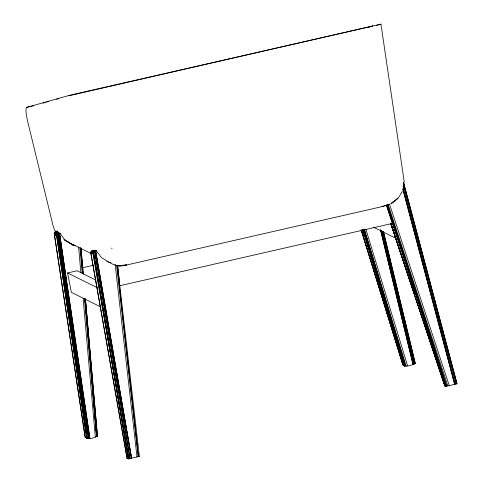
<?xml version="1.0" encoding="UTF-8"?>
<svg xmlns="http://www.w3.org/2000/svg" width="483" height="483" viewBox="0 0 483 483"><rect width="100%" height="100%" fill="white"/><g stroke="black" fill="none" stroke-linecap="round" stroke-linejoin="round"><path stroke-width="0.72" d="M403.172 188.376L404.066 181.421L403.806 178.982L380.948 24.15L70.313 95.115L26.65 107.365A17.581 2.711 75.1 0 0 27.984 122.767L52.907 224.975A25.104 24.585 -63.6 0 0 55.672 231.755M97.602 436.137C94.354 437.507 88.232 440.411 85.213 437.393L54.235 233.452L54.555 232.426L55.261 231.647L56.897 231.079L60.278 233.561L65.066 240.323L72.432 244.839L75.143 245.491M361.097 229.793L402.888 364.937C406.324 367.738 411.884 364.84 415.295 363.494L383.49 231.852M116.602 265.245L138.331 456.707L117.484 265.27L139.358 456.381L128.587 458.844L92.965 253.756C93.086 251.999 94.734 250.864 96.365 250.659L101.358 257.53L108.258 261.738M94.342 251.395L92.664 250.442L94.952 251.051L130.12 458.584L94.342 251.395L91.788 250.81L94.288 251.45L91.076 251.528L93.322 252.506L128.387 458.85L127.126 458.681L90.876 253.472C90.049 250.369 94.288 249.626 96.365 250.659M86.644 438.642L56.752 236.326L58.177 234.297L60.278 233.561M402.321 191.425L397.877 198.616L390.91 203.874L397.799 198.03M127.126 458.681L90.756 252.464L93.322 252.506M444.819 386.044L390.723 223.575L444.819 386.044L447.826 385.947L456.99 383.774L403.625 182.725M361.652 230.934L402.888 364.937M393.977 201.29L391.459 203.277M110.118 262.873C115.196 265.801 120.72 266.797 126.371 265.058L381.962 206.652L389.89 204.279M370.739 26.764L372.737 26.046L68.894 95.797M120.635 265.819L122.102 265.312L126.371 265.058L119.126 265.994M381.962 206.652L388.097 204.587M43.096 103.127L45.245 102.517M46.676 102.112L48.825 101.496M56.71 99.257L58.86 98.647M368.408 27.265L372.737 26.046M376.655 25.358L380.948 24.15M445.827 385.682L444.976 385.929L390.856 223.454M26.65 107.365L33.78 105.735M93.66 265.215L82.641 267.739L82.339 264.781M100.971 307.031L71.333 292.312L67.572 272.943L77.105 270.764L95.99 280.14M117.629 265.819L122.175 265.427M123.57 265.306L126.371 265.058M73.905 94.372L75.861 94.336M92.664 250.442L95.61 250.834L131.551 458.282L94.952 251.051M90.876 253.472L92.965 253.756L90.756 252.464M138.078 456.175L139.358 456.381M69.667 242.81L72.432 244.839L73.839 245.05M72.432 244.839L73.881 245.116M108.886 262.124L110.945 262.625M91.076 251.528L93.334 252.476L128.967 458.796M67.095 241.645L91.329 253.641M106.815 261.297L109.508 262.631M373.407 227.155L395.631 238.191M67.572 272.943L97.252 287.681M64.185 239.381L69.111 242.406M85.189 437.574L54.235 233.452L57.072 235.487L54.331 233.144L57.163 235.239L87.791 438.709L58.177 234.297L55.261 231.647L58.57 234.074L88.781 438.582L59.524 233.736L56.143 231.254M63.949 239.508L65.066 240.323M54.35 234.563L56.752 236.326L87.037 438.727L57.163 235.239L54.555 232.426L57.712 234.732L54.984 231.961L58.177 234.297L88.781 438.582M54.235 233.452L56.752 236.326M56.897 231.079L57.7 232.214M391.194 224.136L394.822 234.859M391.133 224.154L414.154 292.825M428.542 335.745L433.1 349.336M389.461 203.965L449.256 385.639M447.826 385.947L388.169 204.695L446.66 386.152L387.094 205.166L446.081 386.213L386.545 205.311M386.738 205.281L446.081 386.213M387.348 204.255L446.66 386.152M387.094 205.172L446.286 386.201M386.491 205.076L392.311 223.424L119.778 285.731L119.555 283.515M361.876 230.838L363.451 235.861M361.193 229.938L403.015 364.677M365.824 229.087L407.567 365.728M364.538 229.848L406.131 365.993M363.198 229.425L404.947 366.096L364.242 229.872M362.824 229.612L404.337 365.999L362.606 229.395M363.578 229.322L404.947 366.096M363.101 229.576L404.561 366.072M364.375 229.866L405.485 366.066M403.522 182.604L456.99 383.774M403.637 184.911L456.532 383.931M403.094 186.082L455.735 384.142L402.961 189.064L454.72 384.39L402.816 189.094M111.772 248.075L111.947 248.781M381.093 230.463L414.046 364.212L381.721 230.403M383.436 231.918L415.271 363.681M382.82 231.423L414.831 363.928M380.507 229.836L413.031 364.478L380.58 229.823M95.719 250.81L131.551 458.282M93.334 252.476L128.587 458.844M59.524 233.736L89.868 438.365L59.632 233.712M115.147 264.376L137.015 457.033M117.121 265.27L138.331 456.707M117.743 265.765L119.404 282.036M80.909 250.725L81.059 252.204M81.361 255.163L81.591 257.385M81.893 260.343L82.188 263.301M81.066 248.371L83.324 274.03M85.509 299.309L97.475 436.397L85.37 298.892M83.185 274.096L80.86 247.791M80.015 247.876L82.261 273.36M84.501 298.844L96.642 436.759L85.123 298.784M78.602 247.054L80.854 272.593M83.1 298.138L95.338 437.115M85.322 299.478L97.137 436.572M80.516 247.851L82.696 273.342M84.869 298.826L96.642 436.759"/></g></svg>
